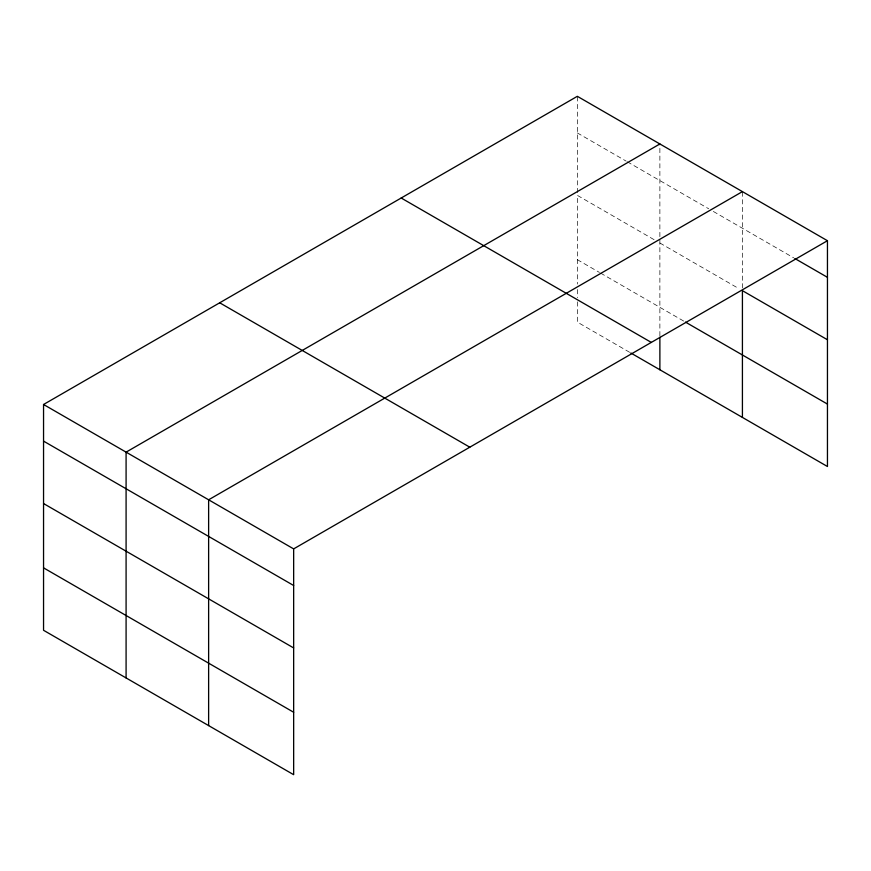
<?xml version="1.0" encoding="UTF-8"?>
<svg xmlns="http://www.w3.org/2000/svg" width="871" height="871" viewBox="0 0 871 871"><rect width="100%" height="100%" fill="white"/><g stroke="black" fill="none" stroke-linecap="round" stroke-linejoin="round"><path stroke-width="0.65" stroke-dasharray="4.36 3.27" d="M577.342 192.643L577.342 96.311M659.88 335.836L659.88 143.965M742.419 287.953L742.419 191.62M577.342 132.936L626.162 161.124M627.327 161.788L708.7 208.768M713.349 211.457L793.666 257.827M654.067 239.656L577.342 195.354L577.342 284.109M659.88 243.009L738.924 288.649M577.342 259.678L599.433 272.427M600.587 273.102L684.29 321.421M629.657 352.309L577.342 322.107L577.342 299.036M577.342 289.531L577.342 297.675"/><path stroke-width="1.31" d="M827.45 240.712L577.342 96.311L43.55 404.492L43.55 630.288L293.658 774.689L293.658 548.893L827.45 240.712L827.45 466.508L630.811 352.984M659.88 143.965L126.088 452.147L126.088 677.943M742.419 191.62L208.626 499.802L208.626 725.597M794.831 258.502L827.45 277.326M827.45 339.755L742.419 290.664L742.419 417.416M685.455 322.096L827.45 404.079M401.193 198.011L651.301 342.412M219.699 302.792L469.807 447.193M43.55 404.492L293.658 548.893M43.55 441.118L293.658 585.508M43.55 503.547L293.658 647.937M43.55 567.859L293.658 712.26M659.88 337.186L659.88 369.761"/></g></svg>
